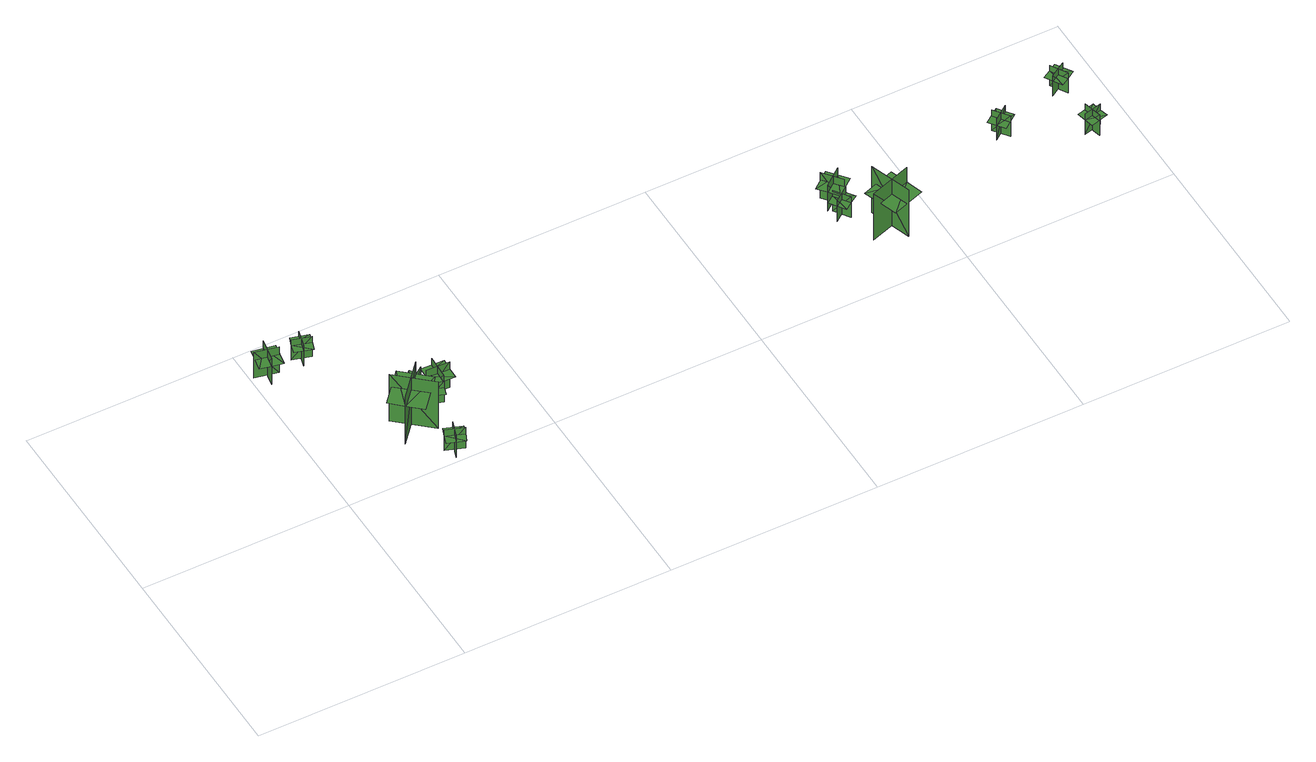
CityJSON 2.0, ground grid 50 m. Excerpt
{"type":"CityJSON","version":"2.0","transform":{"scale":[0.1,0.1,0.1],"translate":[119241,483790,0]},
"CityObjects":{
"tree1":{"type":"SolitaryVegetationObject","geometry":[{"type":"MultiSurface","lod":"1","boundaries":[[[0,1,2]],[[0,2,3]],[[4,5,6]],[[4,6,7]],[[8,9,10]],[[8,10,11]],[[8,11,12]],[[8,12,13]]]}]},
"tree2":{"type":"SolitaryVegetationObject","geometry":[{"type":"MultiSurface","lod":"1","boundaries":[[[14,15,16]],[[14,16,17]],[[18,19,20]],[[18,20,21]],[[22,23,24]],[[22,24,25]],[[22,25,26]],[[22,26,27]]]}]},
"tree3":{"type":"SolitaryVegetationObject","geometry":[{"type":"MultiSurface","lod":"1","boundaries":[[[28,29,30]],[[28,30,31]],[[32,33,34]],[[32,34,35]],[[36,37,38]],[[36,38,39]],[[36,40,41]],[[36,41,37]]]}]},
"tree4":{"type":"SolitaryVegetationObject","geometry":[{"type":"MultiSurface","lod":"1","boundaries":[[[42,43,44]],[[42,44,45]],[[46,47,48]],[[46,48,49]],[[50,51,52]],[[50,52,53]],[[50,53,54]],[[50,54,55]]]}]},
"tree5":{"type":"SolitaryVegetationObject","geometry":[{"type":"MultiSurface","lod":"1","boundaries":[[[56,57,58]],[[56,58,59]],[[60,61,62]],[[60,62,63]],[[64,65,66]],[[64,66,67]],[[64,67,68]],[[64,68,69]]]}]},
"tree6":{"type":"SolitaryVegetationObject","geometry":[{"type":"MultiSurface","lod":"1","boundaries":[[[70,71,72]],[[70,72,73]],[[74,75,76]],[[74,76,77]],[[78,79,80]],[[78,80,81]],[[78,81,82]],[[78,82,83]]]}]},
"tree7":{"type":"SolitaryVegetationObject","geometry":[{"type":"MultiSurface","lod":"1","boundaries":[[[84,85,86]],[[84,86,87]],[[88,89,90]],[[88,90,91]],[[92,93,94]],[[92,94,95]],[[92,95,96]],[[92,96,97]]]}]},
"tree8":{"type":"SolitaryVegetationObject","geometry":[{"type":"MultiSurface","lod":"1","boundaries":[[[98,99,100]],[[98,100,101]],[[102,103,104]],[[102,104,105]],[[106,107,108]],[[106,108,109]],[[106,109,110]],[[106,110,111]]]}]},
"tree9":{"type":"SolitaryVegetationObject","geometry":[{"type":"MultiSurface","lod":"1","boundaries":[[[112,113,114]],[[112,114,115]],[[116,117,118]],[[116,118,119]],[[120,121,122]],[[120,122,123]],[[120,123,124]],[[120,124,125]]]}]},
"tree10":{"type":"SolitaryVegetationObject","geometry":[{"type":"MultiSurface","lod":"1","boundaries":[[[126,127,128]],[[126,128,129]],[[130,131,132]],[[130,132,133]],[[134,135,136]],[[134,136,137]],[[134,137,138]],[[134,138,139]]]}]},
"tree11":{"type":"SolitaryVegetationObject","geometry":[{"type":"MultiSurface","lod":"1","boundaries":[[[140,141,142]],[[140,142,143]],[[144,145,146]],[[144,146,147]],[[148,149,150]],[[148,150,151]],[[148,151,152]],[[148,152,153]]]}]},
"tree12":{"type":"SolitaryVegetationObject","geometry":[{"type":"MultiSurface","lod":"1","boundaries":[[[154,155,156]],[[154,156,157]],[[158,159,160]],[[158,160,161]],[[162,163,164]],[[162,164,165]],[[162,165,166]],[[162,166,167]]]}]},
"tree13":{"type":"SolitaryVegetationObject","geometry":[{"type":"MultiSurface","lod":"1","boundaries":[[[168,169,170]],[[168,170,171]],[[172,173,174]],[[172,174,175]],[[176,177,178]],[[176,178,179]],[[176,179,180]],[[176,180,181]]]}]}
},
"vertices":[
[64,413,6],[9,424,6],[9,424,83],[64,413,83],[43,444,6],[32,389,6],[32,389,83],[43,444,83],[43,444,61],[16,449,61],[5,395,61],[32,389,61],[60,384,61],[70,438,61],
[130,445,7],[118,402,7],[118,402,68],[130,445,68],[104,431,7],[147,418,7],[147,418,68],[104,431,68],[104,431,51],[98,410,51],[140,397,51],[147,418,51],[153,440,51],[111,452,51],
[193,100,3],[264,180,3],[264,180,144],[193,100,144],[277,106,3],[197,176,3],[197,176,144],[277,106,144],[199,107,108],[264,180,108],[232,208,108],[168,135,108],[231,79,108],[295,152,108],
[283,54,4],[268,12,4],[268,12,66],[283,54,66],[256,42,4],[298,26,4],[298,26,66],[256,42,66],[256,42,48],[249,21,48],[290,6,48],[298,26,48],[306,47,48],[264,63,48],
[257,216,7],[290,172,7],[290,172,84],[257,216,84],[251,180,7],[295,213,7],[295,213,84],[251,180,84],[251,180,62],[268,158,62],[312,191,62],[295,213,62],[279,235,62],[235,202,62],
[283,178,6],[325,165,6],[325,165,68],[283,178,68],[297,152,6],[310,194,6],[310,194,68],[297,152,68],[297,152,51],[318,145,51],[331,187,51],[310,194,51],[289,201,51],[276,158,51],
[328,224,6],[326,169,6],[326,169,83],[328,224,83],[301,200,6],[356,197,6],[356,197,83],[301,200,83],[301,200,62],[300,172,62],[355,170,62],[356,197,62],[358,225,62],[302,227,62],
[1346,250,6],[1310,224,6],[1310,224,68],[1346,250,68],[1317,255,6],[1342,219,6],[1342,219,68],[1317,255,68],[1317,255,51],[1299,242,51],[1324,206,51],[1342,219,51],[1360,231,51],[1335,267,51],
[1346,256,9],[1311,299,9],[1311,299,86],[1346,256,86],[1350,292,9],[1307,258,9],[1307,258,86],[1350,292,86],[1350,292,65],[1333,314,65],[1290,279,65],[1307,258,65],[1324,236,65],[1368,271,65],
[1421,113,4],[1387,212,4],[1387,212,144],[1421,113,144],[1450,173,4],[1450,173,144],[1351,139,144],[1351,139,4],[1450,173,100],[1436,214,100],[1357,187,100],[1371,146,100],[1385,105,100],[1464,132,100],
[1726,296,8],[1752,260,8],[1752,260,70],[1726,296,70],[1721,266,8],[1757,293,8],[1757,293,70],[1721,266,70],[1721,266,52],[1734,249,52],[1770,275,52],[1757,293,52],[1744,310,52],[1708,284,52],
[1906,213,9],[1917,170,9],[1917,170,71],[1906,213,71],[1891,188,9],[1934,198,9],[1934,198,71],[1891,188,71],[1891,188,53],[1896,166,53],[1939,177,53],[1934,198,53],[1929,220,53],[1886,209,53],
[1924,342,11],[1886,319,11],[1886,319,72],[1924,342,72],[1896,349,11],[1919,311,11],[1919,311,72],[1896,349,72],[1896,349,55],[1877,338,55],[1900,300,55],[1919,311,55],[1938,323,55],[1915,361,55]
]}
